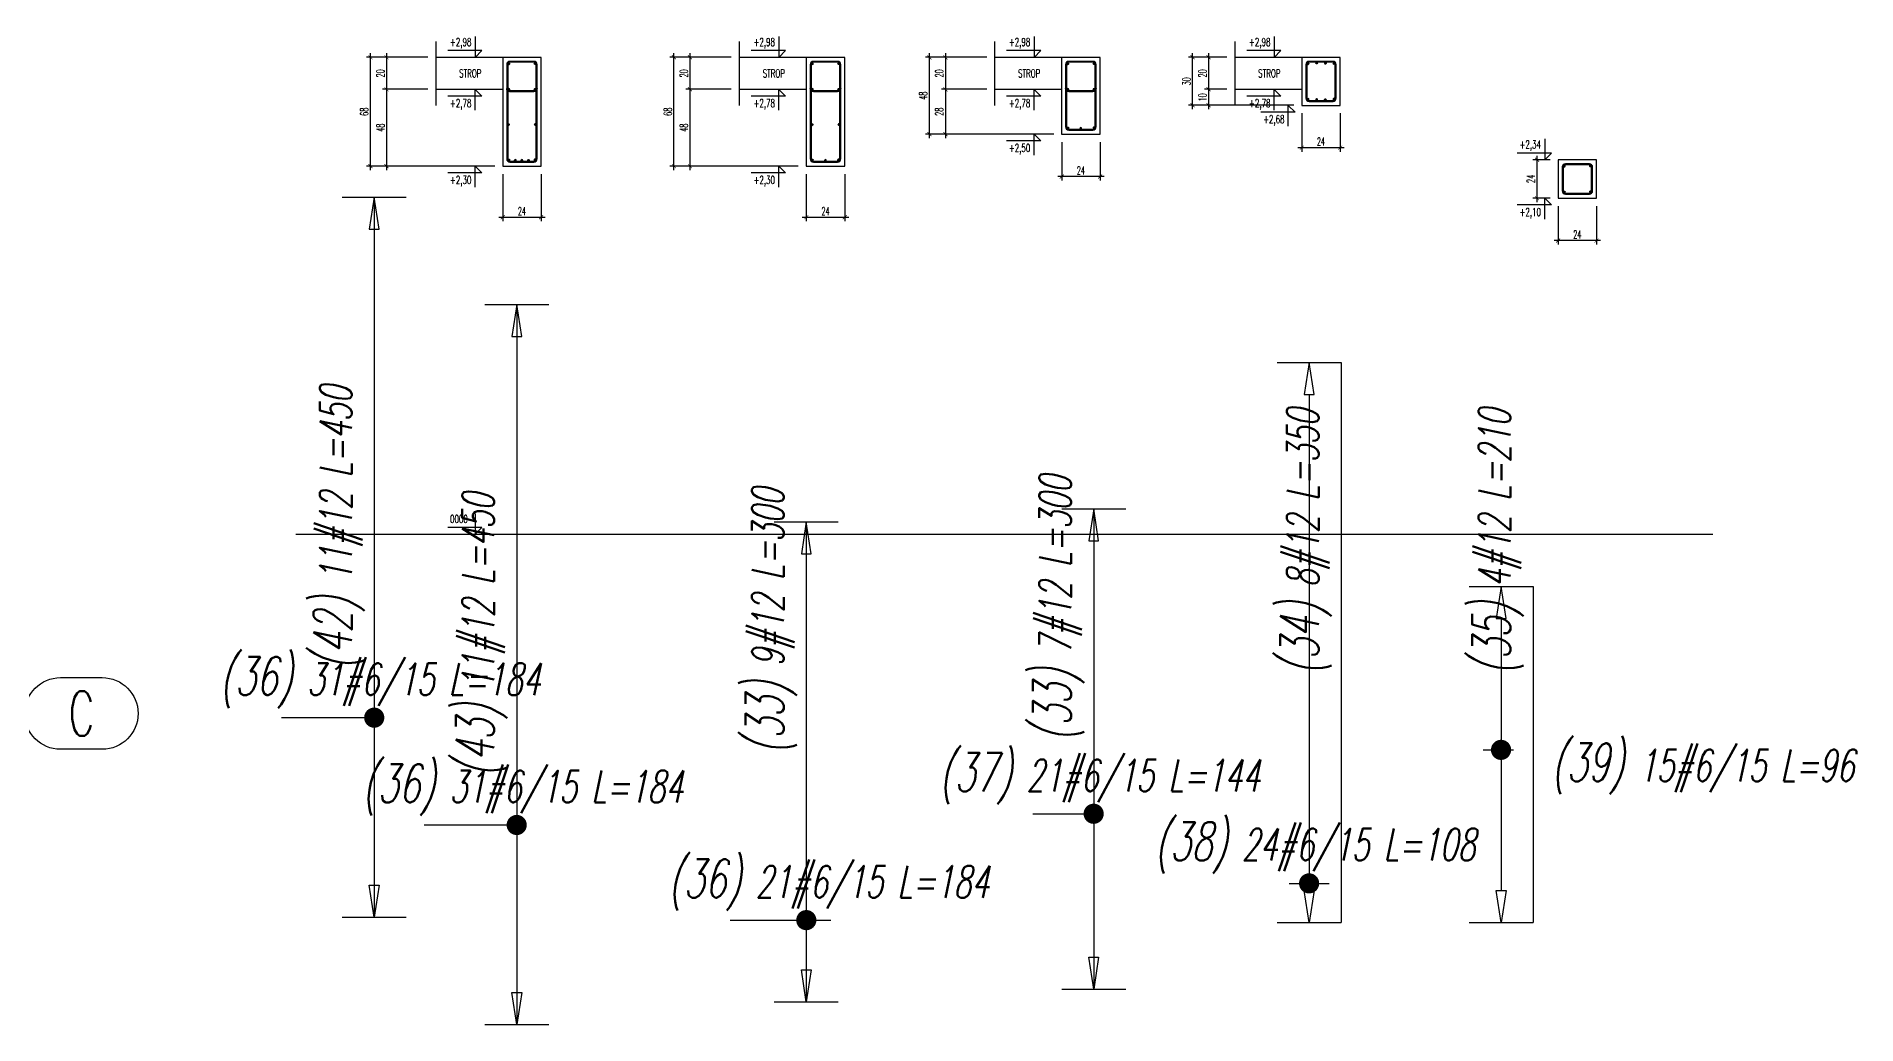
# Model space of a CAD drawing. Header units: millimetres. Extents: x -24587 to 37983, y -70862 to 338.
# Drawn here: x 28432 to 29570, y -55798 to -55180 of the extents above; entities that cross this region are included whole.
import ezdxf
from ezdxf.enums import TextEntityAlignment as Align

# ---------------------------------------------------------------- set-up
doc = ezdxf.new("R2010")
doc.units = ezdxf.units.MM
doc.header["$LTSCALE"] = 50
doc.linetypes.add('CENTER', pattern=[2, 1.25, -0.25, 0.25, -0.25])
doc.linetypes.add('DASHED2', pattern=[9.525, 6.35, -3.175])
doc.layers.get('Defpoints').update_dxf_attribs({"color": 251})
doc.layers.add('__NIEDRUK__', color=54, linetype='Continuous', plot=False)
for name, color, linetype in [('K-LINIA', 254, 'Continuous'), ('K-OSIE', 9, 'CENTER'), ('K-POMOCNICZE', 9, 'DASHED2'), ('K-SCIANY', 2, 'Continuous'), ('K-TEXT 2.4mm', 71, 'Continuous'), ('K-TEXT 2.8mm', 101, 'Continuous'), ('K-TEXT 2mm', 254, 'Continuous'), ('K-UWAGI', 1, 'Continuous'), ('K-WYMIARY', 1, 'Continuous'), ('K-ZBROJ_06', 101, 'Continuous'), ('K-ZBROJ_10', 141, 'Continuous'), ('K-ZBROJ_12', 161, 'Continuous'), ('ZBROJA_PRET', 161, 'Continuous'), ('ZBROJA_ZASIEG', 253, 'Continuous'), ('ZBROJA_ZLICZAC', 125, 'Continuous')]:
    doc.layers.add(name, color=color, linetype=linetype)
doc.styles.add('STYL_ZBROJA', font='romanszb.shx', dxfattribs={"width": 0.65, "oblique": 12})
doc.styles.add('text 2.8mm', font='romans.shx', dxfattribs={"width": 0.65})
doc.styles.add('text 2mm', font='romans.shx', dxfattribs={"width": 0.65})
doc.styles.add('WYM1', font='romanszb.shx', dxfattribs={"width": 0.6})
doc.dimstyles.new('CM100', dxfattribs={"dimscale": 5, "dimtxt": 2, "dimasz": 1, "dimexe": 1, "dimexo": 2, "dimgap": 0.5, "dimtad": 1, "dimrnd": 0.5, "dimdsep": 46, "dimtxsty": 'WYM1', "dimblk": 'OBLIQUE', "dimcen": 0, "dimdle": 1, "dimclrd": 253, "dimclre": 251, "dimclrt": 30, "dimadec": 0, "dimazin": 0, "dimtfac": 1, "dimtix": 1, "dimtmove": 0, "dimatfit": 0, "dimfxl": 1, "dimtfillclr": 256, "dimtolj": 1, "dimarcsym": 0})

# ---------------------------------------------------------------- blocks, each defined once
blk = doc.blocks.new('A$C5f19c05e')
at = {"layer": 'K-TEXT 2.4mm'}
blk.add_lwpolyline([(2650.5, -22.4, -1), (2650.5, 22.4), (2676.6, 22.4, -1), (2676.6, -22.4)], format="xyb", close=True, dxfattribs=at)
at = {"layer": 'K-TEXT 2.8mm', "style": 'text 2.8mm', "width": 0.65}
blk.add_text('C', height=28, dxfattribs=at).set_placement((2663.6, 0), align=Align.MIDDLE_CENTER)
blk = doc.blocks.new('_ArchTick')
at = {"color": 0, "linetype": 'ByBlock', "const_width": 0.15}
blk.add_lwpolyline([(-0.5, -0.5), (0.5, 0.5)], dxfattribs=at)
blk = doc.blocks.new('*D560')
at = {"layer": 'Defpoints', "color": 0, "transparency": 16777216}
for p in [(28723.5, -55261.5), (28747.5, -55261.5), (28747.5, -55293.4)]:
    blk.add_point(p, dxfattribs=at)
at = {"layer": 'K-WYMIARY', "color": 251, "lineweight": -2, "transparency": 16777216}
for p, q in [((28723.5, -55266.5), (28723.5, -55295.9)), ((28747.5, -55266.5), (28747.5, -55295.9))]:
    blk.add_line(p, q, dxfattribs=at)
at = {"layer": 'K-WYMIARY', "color": 253, "lineweight": -2, "transparency": 16777216}
blk.add_line((28721, -55293.4), (28750, -55293.4), dxfattribs=at)
at = {"layer": 'K-WYMIARY', "color": 253, "lineweight": -2, "transparency": 16777216, "xscale": 2.5, "yscale": 2.5, "zscale": 2.5, "rotation": 180}
blk.add_blockref('_ArchTick', (28723.5, -55293.4), dxfattribs=at)
at = {"layer": 'K-WYMIARY', "color": 253, "lineweight": -2, "transparency": 16777216, "xscale": 2.5, "yscale": 2.5, "zscale": 2.5}
blk.add_blockref('_ArchTick', (28747.5, -55293.4), dxfattribs=at)
at = {"layer": 'K-WYMIARY', "color": 30, "transparency": 16777216, "insert": (28735.5, -55289.7), "char_height": 5, "attachment_point": 5, "style": 'WYM1'}
blk.add_mtext('\\A1;24', dxfattribs=at)
blk = doc.blocks.new('*D561')
at = {"layer": 'Defpoints', "color": 0, "transparency": 16777216}
for p in [(28913.2, -55261.5), (28937.2, -55261.5), (28937.2, -55293.4)]:
    blk.add_point(p, dxfattribs=at)
at = {"layer": 'K-WYMIARY', "color": 251, "lineweight": -2, "transparency": 16777216}
for p, q in [((28913.2, -55266.5), (28913.2, -55295.9)), ((28937.2, -55266.5), (28937.2, -55295.9))]:
    blk.add_line(p, q, dxfattribs=at)
at = {"layer": 'K-WYMIARY', "color": 253, "lineweight": -2, "transparency": 16777216}
blk.add_line((28910.7, -55293.4), (28939.7, -55293.4), dxfattribs=at)
at = {"layer": 'K-WYMIARY', "color": 253, "lineweight": -2, "transparency": 16777216, "xscale": 2.5, "yscale": 2.5, "zscale": 2.5, "rotation": 180}
blk.add_blockref('_ArchTick', (28913.2, -55293.4), dxfattribs=at)
at = {"layer": 'K-WYMIARY', "color": 253, "lineweight": -2, "transparency": 16777216, "xscale": 2.5, "yscale": 2.5, "zscale": 2.5}
blk.add_blockref('_ArchTick', (28937.2, -55293.4), dxfattribs=at)
at = {"layer": 'K-WYMIARY', "color": 30, "transparency": 16777216, "insert": (28925.2, -55289.7), "char_height": 5, "attachment_point": 5, "style": 'WYM1'}
blk.add_mtext('\\A1;24', dxfattribs=at)
blk = doc.blocks.new('*D562')
at = {"layer": 'Defpoints', "color": 0, "transparency": 16777216}
for p in [(28640.8, -55193.5), (28681.6, -55193.5), (28723.5, -55261.5)]:
    blk.add_point(p, dxfattribs=at)
at = {"layer": 'K-WYMIARY', "color": 251, "lineweight": -2, "transparency": 16777216}
for p, q in [((28676.6, -55193.5), (28638.3, -55193.5)), ((28718.5, -55261.5), (28638.3, -55261.5))]:
    blk.add_line(p, q, dxfattribs=at)
at = {"layer": 'K-WYMIARY', "color": 253, "lineweight": -2, "transparency": 16777216}
blk.add_line((28640.8, -55264), (28640.8, -55191), dxfattribs=at)
at = {"layer": 'K-WYMIARY', "color": 253, "lineweight": -2, "transparency": 16777216, "xscale": 2.5, "yscale": 2.5, "zscale": 2.5}
for p, rotation in [((28640.8, -55193.5), 90), ((28640.8, -55261.5), 270)]:
    blk.add_blockref('_ArchTick', p, dxfattribs=dict(at, rotation=rotation))
at = {"layer": 'K-WYMIARY', "color": 30, "transparency": 16777216, "insert": (28637, -55227.5), "char_height": 5, "attachment_point": 5, "rotation": 90, "style": 'WYM1'}
blk.add_mtext('\\A1;68', dxfattribs=at)
blk = doc.blocks.new('*D563')
at = {"layer": 'Defpoints', "color": 0, "transparency": 16777216}
for p in [(28681.6, -55193.5), (28650.8, -55213.5), (28681.6, -55213.5)]:
    blk.add_point(p, dxfattribs=at)
at = {"layer": 'K-WYMIARY', "color": 251, "lineweight": -2, "transparency": 16777216}
for p, q in [((28676.6, -55193.5), (28648.3, -55193.5)), ((28676.6, -55213.5), (28648.3, -55213.5))]:
    blk.add_line(p, q, dxfattribs=at)
at = {"layer": 'K-WYMIARY', "color": 253, "lineweight": -2, "transparency": 16777216}
blk.add_line((28650.8, -55191), (28650.8, -55216), dxfattribs=at)
at = {"layer": 'K-WYMIARY', "color": 253, "lineweight": -2, "transparency": 16777216, "xscale": 2.5, "yscale": 2.5, "zscale": 2.5}
for p, rotation in [((28650.8, -55193.5), 90), ((28650.8, -55213.5), 270)]:
    blk.add_blockref('_ArchTick', p, dxfattribs=dict(at, rotation=rotation))
at = {"layer": 'K-WYMIARY', "color": 30, "transparency": 16777216, "insert": (28647, -55203.5), "char_height": 5, "attachment_point": 5, "rotation": 90, "style": 'WYM1'}
blk.add_mtext('\\A1;20', dxfattribs=at)
blk = doc.blocks.new('*D564')
at = {"layer": 'Defpoints', "color": 0, "transparency": 16777216}
for p in [(28681.6, -55213.5), (28650.8, -55261.5), (28723.5, -55261.5)]:
    blk.add_point(p, dxfattribs=at)
at = {"layer": 'K-WYMIARY', "color": 253, "lineweight": -2, "transparency": 16777216}
blk.add_line((28650.8, -55211), (28650.8, -55264), dxfattribs=at)
at = {"layer": 'K-WYMIARY', "color": 251, "lineweight": -2, "transparency": 16777216}
for p, q in [((28676.6, -55213.5), (28648.3, -55213.5)), ((28718.5, -55261.5), (28648.3, -55261.5))]:
    blk.add_line(p, q, dxfattribs=at)
at = {"layer": 'K-WYMIARY', "color": 253, "lineweight": -2, "transparency": 16777216, "xscale": 2.5, "yscale": 2.5, "zscale": 2.5}
for p, rotation in [((28650.8, -55213.5), 90), ((28650.8, -55261.5), 270)]:
    blk.add_blockref('_ArchTick', p, dxfattribs=dict(at, rotation=rotation))
at = {"layer": 'K-WYMIARY', "color": 30, "transparency": 16777216, "insert": (28647, -55237.5), "char_height": 5, "attachment_point": 5, "rotation": 90, "style": 'WYM1'}
blk.add_mtext('\\A1;48', dxfattribs=at)
blk = doc.blocks.new('*D566')
at = {"layer": 'Defpoints', "color": 0, "transparency": 16777216}
for p in [(28830.5, -55193.5), (28871.3, -55193.5), (28913.2, -55261.5)]:
    blk.add_point(p, dxfattribs=at)
at = {"layer": 'K-WYMIARY', "color": 251, "lineweight": -2, "transparency": 16777216}
for p, q in [((28866.3, -55193.5), (28828, -55193.5)), ((28908.2, -55261.5), (28828, -55261.5))]:
    blk.add_line(p, q, dxfattribs=at)
at = {"layer": 'K-WYMIARY', "color": 253, "lineweight": -2, "transparency": 16777216}
blk.add_line((28830.5, -55264), (28830.5, -55191), dxfattribs=at)
at = {"layer": 'K-WYMIARY', "color": 253, "lineweight": -2, "transparency": 16777216, "xscale": 2.5, "yscale": 2.5, "zscale": 2.5}
for p, rotation in [((28830.5, -55193.5), 90), ((28830.5, -55261.5), 270)]:
    blk.add_blockref('_ArchTick', p, dxfattribs=dict(at, rotation=rotation))
at = {"layer": 'K-WYMIARY', "color": 30, "transparency": 16777216, "insert": (28826.7, -55227.5), "char_height": 5, "attachment_point": 5, "rotation": 90, "style": 'WYM1'}
blk.add_mtext('\\A1;68', dxfattribs=at)
blk = doc.blocks.new('*D567')
at = {"layer": 'Defpoints', "color": 0, "transparency": 16777216}
for p in [(28871.3, -55193.5), (28840.5, -55213.5), (28871.3, -55213.5)]:
    blk.add_point(p, dxfattribs=at)
at = {"layer": 'K-WYMIARY', "color": 251, "lineweight": -2, "transparency": 16777216}
for p, q in [((28866.3, -55193.5), (28838, -55193.5)), ((28866.3, -55213.5), (28838, -55213.5))]:
    blk.add_line(p, q, dxfattribs=at)
at = {"layer": 'K-WYMIARY', "color": 253, "lineweight": -2, "transparency": 16777216}
blk.add_line((28840.5, -55191), (28840.5, -55216), dxfattribs=at)
at = {"layer": 'K-WYMIARY', "color": 253, "lineweight": -2, "transparency": 16777216, "xscale": 2.5, "yscale": 2.5, "zscale": 2.5}
for p, rotation in [((28840.5, -55193.5), 90), ((28840.5, -55213.5), 270)]:
    blk.add_blockref('_ArchTick', p, dxfattribs=dict(at, rotation=rotation))
at = {"layer": 'K-WYMIARY', "color": 30, "transparency": 16777216, "insert": (28836.7, -55203.5), "char_height": 5, "attachment_point": 5, "rotation": 90, "style": 'WYM1'}
blk.add_mtext('\\A1;20', dxfattribs=at)
blk = doc.blocks.new('*D565')
at = {"layer": 'Defpoints', "color": 0, "transparency": 16777216}
for p in [(28871.3, -55213.5), (28840.5, -55261.5), (28913.2, -55261.5)]:
    blk.add_point(p, dxfattribs=at)
at = {"layer": 'K-WYMIARY', "color": 253, "lineweight": -2, "transparency": 16777216}
blk.add_line((28840.5, -55211), (28840.5, -55264), dxfattribs=at)
at = {"layer": 'K-WYMIARY', "color": 251, "lineweight": -2, "transparency": 16777216}
for p, q in [((28866.3, -55213.5), (28838, -55213.5)), ((28908.2, -55261.5), (28838, -55261.5))]:
    blk.add_line(p, q, dxfattribs=at)
at = {"layer": 'K-WYMIARY', "color": 253, "lineweight": -2, "transparency": 16777216, "xscale": 2.5, "yscale": 2.5, "zscale": 2.5}
for p, rotation in [((28840.5, -55213.5), 90), ((28840.5, -55261.5), 270)]:
    blk.add_blockref('_ArchTick', p, dxfattribs=dict(at, rotation=rotation))
at = {"layer": 'K-WYMIARY', "color": 30, "transparency": 16777216, "insert": (28836.7, -55237.5), "char_height": 5, "attachment_point": 5, "rotation": 90, "style": 'WYM1'}
blk.add_mtext('\\A1;48', dxfattribs=at)
blk = doc.blocks.new('*D569')
at = {"layer": 'Defpoints', "color": 0, "transparency": 16777216}
for p in [(28990.1, -55193.5), (29030.9, -55193.5), (29072.8, -55241.5)]:
    blk.add_point(p, dxfattribs=at)
at = {"layer": 'K-WYMIARY', "color": 251, "lineweight": -2, "transparency": 16777216}
for p, q in [((29025.9, -55193.5), (28987.6, -55193.5)), ((29067.8, -55241.5), (28987.6, -55241.5))]:
    blk.add_line(p, q, dxfattribs=at)
at = {"layer": 'K-WYMIARY', "color": 253, "lineweight": -2, "transparency": 16777216}
blk.add_line((28990.1, -55244), (28990.1, -55191), dxfattribs=at)
at = {"layer": 'K-WYMIARY', "color": 253, "lineweight": -2, "transparency": 16777216, "xscale": 2.5, "yscale": 2.5, "zscale": 2.5}
for p, rotation in [((28990.1, -55193.5), 90), ((28990.1, -55241.5), 270)]:
    blk.add_blockref('_ArchTick', p, dxfattribs=dict(at, rotation=rotation))
at = {"layer": 'K-WYMIARY', "color": 30, "transparency": 16777216, "insert": (28986.3, -55217.5), "char_height": 5, "attachment_point": 5, "rotation": 90, "style": 'WYM1'}
blk.add_mtext('\\A1;48', dxfattribs=at)
blk = doc.blocks.new('*D570')
at = {"layer": 'Defpoints', "color": 0, "transparency": 16777216}
for p in [(29030.9, -55193.5), (29000.1, -55213.5), (29030.9, -55213.5)]:
    blk.add_point(p, dxfattribs=at)
at = {"layer": 'K-WYMIARY', "color": 251, "lineweight": -2, "transparency": 16777216}
for p, q in [((29025.9, -55193.5), (28997.6, -55193.5)), ((29025.9, -55213.5), (28997.6, -55213.5))]:
    blk.add_line(p, q, dxfattribs=at)
at = {"layer": 'K-WYMIARY', "color": 253, "lineweight": -2, "transparency": 16777216}
blk.add_line((29000.1, -55191), (29000.1, -55216), dxfattribs=at)
at = {"layer": 'K-WYMIARY', "color": 253, "lineweight": -2, "transparency": 16777216, "xscale": 2.5, "yscale": 2.5, "zscale": 2.5}
for p, rotation in [((29000.1, -55193.5), 90), ((29000.1, -55213.5), 270)]:
    blk.add_blockref('_ArchTick', p, dxfattribs=dict(at, rotation=rotation))
at = {"layer": 'K-WYMIARY', "color": 30, "transparency": 16777216, "insert": (28996.3, -55203.5), "char_height": 5, "attachment_point": 5, "rotation": 90, "style": 'WYM1'}
blk.add_mtext('\\A1;20', dxfattribs=at)
blk = doc.blocks.new('*D568')
at = {"layer": 'Defpoints', "color": 0, "transparency": 16777216}
for p in [(29030.9, -55213.5), (29000.1, -55241.5), (29072.8, -55241.5)]:
    blk.add_point(p, dxfattribs=at)
at = {"layer": 'K-WYMIARY', "color": 253, "lineweight": -2, "transparency": 16777216}
blk.add_line((29000.1, -55211), (29000.1, -55244), dxfattribs=at)
at = {"layer": 'K-WYMIARY', "color": 251, "lineweight": -2, "transparency": 16777216}
for p, q in [((29025.9, -55213.5), (28997.6, -55213.5)), ((29067.8, -55241.5), (28997.6, -55241.5))]:
    blk.add_line(p, q, dxfattribs=at)
at = {"layer": 'K-WYMIARY', "color": 253, "lineweight": -2, "transparency": 16777216, "xscale": 2.5, "yscale": 2.5, "zscale": 2.5}
for p, rotation in [((29000.1, -55213.5), 90), ((29000.1, -55241.5), 270)]:
    blk.add_blockref('_ArchTick', p, dxfattribs=dict(at, rotation=rotation))
at = {"layer": 'K-WYMIARY', "color": 30, "transparency": 16777216, "insert": (28996.3, -55227.5), "char_height": 5, "attachment_point": 5, "rotation": 90, "style": 'WYM1'}
blk.add_mtext('\\A1;28', dxfattribs=at)
blk = doc.blocks.new('*D571')
at = {"layer": 'Defpoints', "color": 0, "transparency": 16777216}
for p in [(29072.8, -55241.5), (29096.8, -55241.5), (29072.8, -55268)]:
    blk.add_point(p, dxfattribs=at)
at = {"layer": 'K-WYMIARY', "color": 251, "lineweight": -2, "transparency": 16777216}
for p, q in [((29072.8, -55246.5), (29072.8, -55270.5)), ((29096.8, -55246.5), (29096.8, -55270.5))]:
    blk.add_line(p, q, dxfattribs=at)
at = {"layer": 'K-WYMIARY', "color": 253, "lineweight": -2, "transparency": 16777216}
blk.add_line((29099.3, -55268), (29070.3, -55268), dxfattribs=at)
at = {"layer": 'K-WYMIARY', "color": 253, "lineweight": -2, "transparency": 16777216, "xscale": 2.5, "yscale": 2.5, "zscale": 2.5, "rotation": 180}
blk.add_blockref('_ArchTick', (29072.8, -55268), dxfattribs=at)
at = {"layer": 'K-WYMIARY', "color": 253, "lineweight": -2, "transparency": 16777216, "xscale": 2.5, "yscale": 2.5, "zscale": 2.5}
blk.add_blockref('_ArchTick', (29096.8, -55268), dxfattribs=at)
at = {"layer": 'K-WYMIARY', "color": 30, "transparency": 16777216, "insert": (29084.8, -55264.2), "char_height": 5, "attachment_point": 5, "style": 'WYM1'}
blk.add_mtext('\\A1;24', dxfattribs=at)
blk = doc.blocks.new('A$C392df230')
h = blk.add_hatch()
h.set_pattern_fill('ANGLE', color=256, scale=0.025)
h.set_pattern_definition([(360, (-2880.4701, 5517.13781), (-5e-64, 0.174625), [0.127, -0.047625]), (90, (-2880.4701, 5517.13781), (-0.174625, 1e-17), [0.127, -0.047625])])
h.paths.add_polyline_path([(0.5, 0, 1), (-0.5, 0, 1)])
blk.add_circle((0, 0), 0.5)
blk = doc.blocks.new('*D575')
at = {"layer": 'Defpoints', "color": 0, "transparency": 16777216}
for p in [(29154.6, -55193.5), (29181, -55193.5), (29222.8, -55223.5)]:
    blk.add_point(p, dxfattribs=at)
at = {"layer": 'K-WYMIARY', "color": 251, "lineweight": -2, "transparency": 16777216}
for p, q in [((29176, -55193.5), (29152.1, -55193.5)), ((29217.8, -55223.5), (29152.1, -55223.5))]:
    blk.add_line(p, q, dxfattribs=at)
at = {"layer": 'K-WYMIARY', "color": 253, "lineweight": -2, "transparency": 16777216}
blk.add_line((29154.6, -55226), (29154.6, -55191), dxfattribs=at)
at = {"layer": 'K-WYMIARY', "color": 253, "lineweight": -2, "transparency": 16777216, "xscale": 2.5, "yscale": 2.5, "zscale": 2.5}
for p, rotation in [((29154.6, -55193.5), 90), ((29154.6, -55223.5), 270)]:
    blk.add_blockref('_ArchTick', p, dxfattribs=dict(at, rotation=rotation))
at = {"layer": 'K-WYMIARY', "color": 30, "transparency": 16777216, "insert": (29150.8, -55208.5), "char_height": 5, "attachment_point": 5, "rotation": 90, "style": 'WYM1'}
blk.add_mtext('\\A1;30', dxfattribs=at)
blk = doc.blocks.new('*D576')
at = {"layer": 'Defpoints', "color": 0, "transparency": 16777216}
for p in [(29181, -55193.5), (29164.6, -55213.5), (29181, -55213.5)]:
    blk.add_point(p, dxfattribs=at)
at = {"layer": 'K-WYMIARY', "color": 251, "lineweight": -2, "transparency": 16777216}
for p, q in [((29176, -55193.5), (29162.1, -55193.5)), ((29176, -55213.5), (29162.1, -55213.5))]:
    blk.add_line(p, q, dxfattribs=at)
at = {"layer": 'K-WYMIARY', "color": 253, "lineweight": -2, "transparency": 16777216}
blk.add_line((29164.6, -55191), (29164.6, -55216), dxfattribs=at)
at = {"layer": 'K-WYMIARY', "color": 253, "lineweight": -2, "transparency": 16777216, "xscale": 2.5, "yscale": 2.5, "zscale": 2.5}
for p, rotation in [((29164.6, -55193.5), 90), ((29164.6, -55213.5), 270)]:
    blk.add_blockref('_ArchTick', p, dxfattribs=dict(at, rotation=rotation))
at = {"layer": 'K-WYMIARY', "color": 30, "transparency": 16777216, "insert": (29160.8, -55203.5), "char_height": 5, "attachment_point": 5, "rotation": 90, "style": 'WYM1'}
blk.add_mtext('\\A1;20', dxfattribs=at)
blk = doc.blocks.new('*D573')
at = {"layer": 'Defpoints', "color": 0, "transparency": 16777216}
for p in [(29181, -55213.5), (29164.6, -55223.5), (29222.8, -55223.5)]:
    blk.add_point(p, dxfattribs=at)
at = {"layer": 'K-WYMIARY', "color": 253, "lineweight": -2, "transparency": 16777216}
blk.add_line((29164.6, -55211), (29164.6, -55226), dxfattribs=at)
at = {"layer": 'K-WYMIARY', "color": 251, "lineweight": -2, "transparency": 16777216}
for p, q in [((29176, -55213.5), (29162.1, -55213.5)), ((29217.8, -55223.5), (29162.1, -55223.5))]:
    blk.add_line(p, q, dxfattribs=at)
at = {"layer": 'K-WYMIARY', "color": 253, "lineweight": -2, "transparency": 16777216, "xscale": 2.5, "yscale": 2.5, "zscale": 2.5}
for p, rotation in [((29164.6, -55213.5), 90), ((29164.6, -55223.5), 270)]:
    blk.add_blockref('_ArchTick', p, dxfattribs=dict(at, rotation=rotation))
at = {"layer": 'K-WYMIARY', "color": 30, "transparency": 16777216, "insert": (29160.8, -55218.5), "char_height": 5, "attachment_point": 5, "rotation": 90, "style": 'WYM1'}
blk.add_mtext('\\A1;10', dxfattribs=at)
blk = doc.blocks.new('*D574')
at = {"layer": 'Defpoints', "color": 0, "transparency": 16777216}
for p in [(29222.8, -55223.5), (29246.8, -55223.5), (29222.8, -55250)]:
    blk.add_point(p, dxfattribs=at)
at = {"layer": 'K-WYMIARY', "color": 251, "lineweight": -2, "transparency": 16777216}
for p, q in [((29222.8, -55228.5), (29222.8, -55252.5)), ((29246.8, -55228.5), (29246.8, -55252.5))]:
    blk.add_line(p, q, dxfattribs=at)
at = {"layer": 'K-WYMIARY', "color": 253, "lineweight": -2, "transparency": 16777216}
blk.add_line((29249.3, -55250), (29220.3, -55250), dxfattribs=at)
at = {"layer": 'K-WYMIARY', "color": 253, "lineweight": -2, "transparency": 16777216, "xscale": 2.5, "yscale": 2.5, "zscale": 2.5, "rotation": 180}
blk.add_blockref('_ArchTick', (29222.8, -55250), dxfattribs=at)
at = {"layer": 'K-WYMIARY', "color": 253, "lineweight": -2, "transparency": 16777216, "xscale": 2.5, "yscale": 2.5, "zscale": 2.5}
blk.add_blockref('_ArchTick', (29246.8, -55250), dxfattribs=at)
at = {"layer": 'K-WYMIARY', "color": 30, "transparency": 16777216, "insert": (29234.8, -55246.2), "char_height": 5, "attachment_point": 5, "style": 'WYM1'}
blk.add_mtext('\\A1;24', dxfattribs=at)
blk = doc.blocks.new('*D582')
at = {"layer": 'Defpoints', "color": 0, "transparency": 16777216}
for p in [(29383, -55281.5), (29407, -55281.5), (29383, -55308)]:
    blk.add_point(p, dxfattribs=at)
at = {"layer": 'K-WYMIARY', "color": 251, "lineweight": -2, "transparency": 16777216}
for p, q in [((29383, -55286.5), (29383, -55310.5)), ((29407, -55286.5), (29407, -55310.5))]:
    blk.add_line(p, q, dxfattribs=at)
at = {"layer": 'K-WYMIARY', "color": 253, "lineweight": -2, "transparency": 16777216}
blk.add_line((29409.5, -55308), (29380.5, -55308), dxfattribs=at)
at = {"layer": 'K-WYMIARY', "color": 253, "lineweight": -2, "transparency": 16777216, "xscale": 2.5, "yscale": 2.5, "zscale": 2.5, "rotation": 180}
blk.add_blockref('_ArchTick', (29383, -55308), dxfattribs=at)
at = {"layer": 'K-WYMIARY', "color": 253, "lineweight": -2, "transparency": 16777216, "xscale": 2.5, "yscale": 2.5, "zscale": 2.5}
blk.add_blockref('_ArchTick', (29407, -55308), dxfattribs=at)
at = {"layer": 'K-WYMIARY', "color": 30, "transparency": 16777216, "insert": (29395, -55304.2), "char_height": 5, "attachment_point": 5, "style": 'WYM1'}
blk.add_mtext('\\A1;24', dxfattribs=at)
blk = doc.blocks.new('*D583')
at = {"layer": 'Defpoints', "color": 0, "transparency": 16777216}
for p in [(29383, -55257.5), (29369.8, -55281.5), (29383, -55281.5)]:
    blk.add_point(p, dxfattribs=at)
at = {"layer": 'K-WYMIARY', "color": 253, "lineweight": -2, "transparency": 16777216}
blk.add_line((29369.8, -55255), (29369.8, -55284), dxfattribs=at)
at = {"layer": 'K-WYMIARY', "color": 251, "lineweight": -2, "transparency": 16777216}
for p, q in [((29378, -55257.5), (29367.3, -55257.5)), ((29378, -55281.5), (29367.3, -55281.5))]:
    blk.add_line(p, q, dxfattribs=at)
at = {"layer": 'K-WYMIARY', "color": 253, "lineweight": -2, "transparency": 16777216, "xscale": 2.5, "yscale": 2.5, "zscale": 2.5}
for p, rotation in [((29369.8, -55257.5), 90), ((29369.8, -55281.5), 270)]:
    blk.add_blockref('_ArchTick', p, dxfattribs=dict(at, rotation=rotation))
at = {"layer": 'K-WYMIARY', "color": 30, "transparency": 16777216, "insert": (29366, -55269.5), "char_height": 5, "attachment_point": 5, "rotation": 90, "style": 'WYM1'}
blk.add_mtext('\\A1;24', dxfattribs=at)

msp = doc.modelspace()

# ---------------------------------------------------------------- linework, layer by layer
at = {"layer": '__NIEDRUK__'}
for points in [[(28727.985, -55258.428), (28742.985, -55258.428, 0.41421356), (28744.385, -55257.028), (28744.385, -55198.028, 0.41421356), (28742.985, -55196.628), (28727.985, -55196.628, 0.41421356), (28726.585, -55198.028), (28726.585, -55257.028, 0.41421356)], [(28917.68, -55258.428), (28932.68, -55258.428, 0.41421356), (28934.08, -55257.028), (28934.08, -55198.028, 0.41421356), (28932.68, -55196.628), (28917.68, -55196.628, 0.41421356), (28916.28, -55198.028), (28916.28, -55257.028, 0.41421356)], [(29077.257, -55238.428), (29092.257, -55238.428, 0.41421356), (29093.657, -55237.028), (29093.657, -55198.028, 0.41421356), (29092.257, -55196.628), (29077.257, -55196.628, 0.41421356), (29075.857, -55198.028), (29075.857, -55237.028, 0.41421356)], [(29227.334, -55220.428), (29242.334, -55220.428, 0.41421356), (29243.734, -55219.028), (29243.734, -55198.028, 0.41421356), (29242.334, -55196.628), (29227.334, -55196.628, 0.41421356), (29225.934, -55198.028), (29225.934, -55219.028, 0.41421356)], [(29387.543, -55278.428), (29402.543, -55278.428, 0.41421356), (29403.943, -55277.028), (29403.943, -55262.028, 0.41421356), (29402.543, -55260.628), (29387.543, -55260.628, 0.41421356), (29386.143, -55262.028), (29386.143, -55277.028, 0.41421356)]]:
    msp.add_lwpolyline(points, format="xyb", close=True, dxfattribs=at)
for points in [[(28744.985, -55213.028, -0.41421356), (28742.985, -55215.028), (28727.985, -55215.028, -0.41421356), (28725.985, -55213.028)], [(28744.385, -55213.028, -0.41421356), (28742.985, -55214.428), (28727.985, -55214.428, -0.41421356), (28726.585, -55213.028)], [(28934.68, -55213.028, -0.41421356), (28932.68, -55215.028), (28917.68, -55215.028, -0.41421356), (28915.68, -55213.028)], [(28934.08, -55213.028, -0.41421356), (28932.68, -55214.428), (28917.68, -55214.428, -0.41421356), (28916.28, -55213.028)], [(29094.257, -55213.028, -0.41421356), (29092.257, -55215.028), (29077.257, -55215.028, -0.41421356), (29075.257, -55213.028)], [(29093.657, -55213.028, -0.41421356), (29092.257, -55214.428), (29077.257, -55214.428, -0.41421356), (29075.857, -55213.028)]]:
    msp.add_lwpolyline(points, format="xyb", dxfattribs=at)
at = {"layer": 'K-LINIA'}
for points in [[(28723.485, -55193.528), (28681.605, -55193.528)], [(28913.18, -55193.528), (28871.3, -55193.528)], [(29072.757, -55193.528), (29030.877, -55193.528)], [(29222.834, -55193.528), (29180.954, -55193.528)], [(28723.485, -55213.528), (28681.605, -55213.528)], [(28913.18, -55213.528), (28871.3, -55213.528)], [(29072.757, -55213.528), (29030.877, -55213.528)], [(29222.834, -55213.528), (29180.954, -55213.528)]]:
    msp.add_lwpolyline(points, dxfattribs=at)
at = {"layer": 'K-POMOCNICZE'}
for points in [[(28681.605, -55183.528), (28681.605, -55223.528)], [(28871.3, -55183.528), (28871.3, -55223.528)], [(29030.877, -55183.528), (29030.877, -55223.528)], [(29180.954, -55183.528), (29180.954, -55223.528)]]:
    msp.add_lwpolyline(points, dxfattribs=at)
at = {"layer": 'K-SCIANY'}
for points in [[(28723.485, -55261.528), (28747.485, -55261.528), (28747.485, -55193.528), (28723.485, -55193.528)], [(28913.18, -55261.528), (28937.18, -55261.528), (28937.18, -55193.528), (28913.18, -55193.528)], [(29072.757, -55241.528), (29096.757, -55241.528), (29096.757, -55193.528), (29072.757, -55193.528)], [(29222.834, -55223.528), (29246.834, -55223.528), (29246.834, -55193.528), (29222.834, -55193.528)], [(29383.043, -55281.528), (29407.043, -55281.528), (29407.043, -55257.528), (29383.043, -55257.528)]]:
    msp.add_lwpolyline(points, close=True, dxfattribs=at)
at = {"layer": 'K-TEXT 2mm', "lineweight": -2}
for points in [[(28706.247, -55180.444), (28706.247, -55193.528), (28710.44, -55189.335), (28689.095, -55189.335)], [(28895.942, -55180.444), (28895.942, -55193.528), (28900.135, -55189.335), (28878.791, -55189.335)], [(29055.518, -55180.444), (29055.518, -55193.528), (29059.711, -55189.335), (29038.367, -55189.335)], [(29205.596, -55180.444), (29205.596, -55193.528), (29209.789, -55189.335), (29188.444, -55189.335)], [(28706.247, -55226.613), (28706.247, -55213.528), (28710.44, -55217.721), (28689.095, -55217.721)], [(28895.942, -55226.613), (28895.942, -55213.528), (28900.135, -55217.721), (28878.791, -55217.721)], [(29055.518, -55226.613), (29055.518, -55213.528), (29059.711, -55217.721), (29038.367, -55217.721)], [(29205.596, -55226.613), (29205.596, -55213.528), (29209.789, -55217.721), (29188.444, -55217.721)], [(29214.392, -55236.613), (29214.392, -55223.528), (29218.585, -55227.721), (29197.241, -55227.721)], [(29055.518, -55254.613), (29055.518, -55241.528), (29059.711, -55245.721), (29038.367, -55245.721)], [(29374.601, -55244.444), (29374.601, -55257.528), (29378.794, -55253.335), (29357.45, -55253.335)], [(28706.247, -55274.613), (28706.247, -55261.528), (28710.44, -55265.721), (28689.095, -55265.721)], [(28895.942, -55274.613), (28895.942, -55261.528), (28900.135, -55265.721), (28878.791, -55265.721)], [(29374.601, -55294.613), (29374.601, -55281.528), (29378.794, -55285.721), (29357.45, -55285.721)], [(28706.247, -55478.444), (28706.247, -55491.528), (28710.44, -55487.335), (28689.095, -55487.335)]]:
    msp.add_lwpolyline(points, dxfattribs=at)
at = {"layer": 'K-UWAGI'}
msp.add_line((28594.171, -55491.528), (29479.66, -55491.528), dxfattribs=at)
at = {"layer": 'K-ZBROJ_06'}
for points in [[(28727.985, -55259.028), (28742.985, -55259.028, 0.41421356), (28744.985, -55257.028), (28744.985, -55198.028, 0.41421356), (28742.985, -55196.028), (28727.985, -55196.028, 0.41421356), (28725.985, -55198.028), (28725.985, -55257.028, 0.41421356)], [(28917.68, -55259.028), (28932.68, -55259.028, 0.41421356), (28934.68, -55257.028), (28934.68, -55198.028, 0.41421356), (28932.68, -55196.028), (28917.68, -55196.028, 0.41421356), (28915.68, -55198.028), (28915.68, -55257.028, 0.41421356)], [(29077.257, -55239.028), (29092.257, -55239.028, 0.41421356), (29094.257, -55237.028), (29094.257, -55198.028, 0.41421356), (29092.257, -55196.028), (29077.257, -55196.028, 0.41421356), (29075.257, -55198.028), (29075.257, -55237.028, 0.41421356)], [(29227.334, -55221.028), (29242.334, -55221.028, 0.41421356), (29244.334, -55219.028), (29244.334, -55198.028, 0.41421356), (29242.334, -55196.028), (29227.334, -55196.028, 0.41421356), (29225.334, -55198.028), (29225.334, -55219.028, 0.41421356)], [(29387.543, -55279.028), (29402.543, -55279.028, 0.41421356), (29404.543, -55277.028), (29404.543, -55262.028, 0.41421356), (29402.543, -55260.028), (29387.543, -55260.028, 0.41421356), (29385.543, -55262.028), (29385.543, -55277.028, 0.41421356)]]:
    msp.add_lwpolyline(points, format="xyb", close=True, dxfattribs=at)
at = {"layer": 'ZBROJA_PRET'}
for p, q in [((28643.177, -55280.78), (28643.177, -55730.78)), ((28732.223, -55347.84), (28732.223, -55797.84)), ((29247.387, -55384.076), (29247.387, -55734.076)), ((28913.189, -55483.645), (28913.189, -55783.645)), ((29092.769, -55475.661), (29092.769, -55775.661)), ((29367.337, -55524.076), (29367.337, -55734.076)), ((28585.244, -55606.075), (28648.244, -55606.075)), ((29336.111, -55626.198), (29355.111, -55626.198)), ((29054.835, -55666.133), (29097.835, -55666.133)), ((28674.29, -55673.134), (28737.29, -55673.134)), ((29214.843, -55709.61), (29239.843, -55709.61)), ((28865.578, -55732.585), (28928.578, -55732.585))]:
    msp.add_line(p, q, dxfattribs=at)
at = {"layer": 'ZBROJA_ZASIEG'}
for p, q in [((28623.177, -55280.78), (28663.177, -55280.78)), ((28712.223, -55347.84), (28752.223, -55347.84)), ((29207.387, -55384.076), (29247.387, -55384.076)), ((28893.189, -55483.645), (28933.189, -55483.645)), ((29072.769, -55475.661), (29112.769, -55475.661)), ((29327.337, -55524.076), (29367.337, -55524.076)), ((28623.177, -55730.78), (28663.177, -55730.78)), ((29207.387, -55734.076), (29247.387, -55734.076)), ((29327.337, -55734.076), (29367.337, -55734.076)), ((29072.769, -55775.661), (29112.769, -55775.661)), ((28893.189, -55783.645), (28933.189, -55783.645)), ((28712.223, -55797.84), (28752.223, -55797.84))]:
    msp.add_line(p, q, dxfattribs=at)
for points in [[(28643.177, -55300.78), (28646.277, -55300.78), (28643.177, -55280.78), (28640.077, -55300.78), (28643.177, -55300.78), (28643.177, -55710.78), (28646.277, -55710.78), (28643.177, -55730.78), (28640.077, -55710.78), (28643.177, -55710.78)], [(28732.223, -55367.84), (28735.323, -55367.84), (28732.223, -55347.84), (28729.123, -55367.84), (28732.223, -55367.84), (28732.223, -55777.84), (28735.323, -55777.84), (28732.223, -55797.84), (28729.123, -55777.84), (28732.223, -55777.84)], [(29227.387, -55404.076), (29230.487, -55404.076), (29227.387, -55384.076), (29224.287, -55404.076), (29227.387, -55404.076), (29227.387, -55714.076), (29230.487, -55714.076), (29227.387, -55734.076), (29224.287, -55714.076), (29227.387, -55714.076)], [(28913.189, -55503.645), (28916.289, -55503.645), (28913.189, -55483.645), (28910.089, -55503.645), (28913.189, -55503.645), (28913.189, -55763.645), (28916.289, -55763.645), (28913.189, -55783.645), (28910.089, -55763.645), (28913.189, -55763.645)], [(29092.769, -55495.661), (29095.869, -55495.661), (29092.769, -55475.661), (29089.669, -55495.661), (29092.769, -55495.661), (29092.769, -55755.661), (29095.869, -55755.661), (29092.769, -55775.661), (29089.669, -55755.661), (29092.769, -55755.661)], [(29347.337, -55544.076), (29350.437, -55544.076), (29347.337, -55524.076), (29344.237, -55544.076), (29347.337, -55544.076), (29347.337, -55714.076), (29350.437, -55714.076), (29347.337, -55734.076), (29344.237, -55714.076), (29347.337, -55714.076)]]:
    msp.add_lwpolyline(points, dxfattribs=at)
at = {"layer": 'ZBROJA_ZASIEG', "const_width": 6.3}
for points in [[(28640.027, -55606.075, 1), (28646.327, -55606.075, 1)], [(29344.187, -55626.198, 1), (29350.487, -55626.198, 1)], [(29089.619, -55666.133, 1), (29095.919, -55666.133, 1)], [(28729.073, -55673.134, 1), (28735.373, -55673.134, 1)], [(29224.237, -55709.61, 1), (29230.537, -55709.61, 1)], [(28910.039, -55732.585, 1), (28916.339, -55732.585, 1)]]:
    msp.add_lwpolyline(points, format="xyb", close=True, dxfattribs=at)

# ---------------------------------------------------------------- block references
at = {"layer": 'K-OSIE'}
msp.add_blockref('A$C5f19c05e', (25796.64, -55603.46), dxfattribs=at)
at = {"layer": 'K-ZBROJ_10', "xscale": -1, "rotation": 180}
msp.add_blockref('A$C392df230', (28916.78, -55235.53), dxfattribs=at)
at = {"layer": 'K-ZBROJ_10', "rotation": 180}
msp.add_blockref('A$C392df230', (28933.58, -55235.53), dxfattribs=at)
at = {"layer": 'K-ZBROJ_12', "xscale": -1, "rotation": 180}
for p in [(28727.314, -55197.469), (28917.009, -55197.469), (29076.585, -55197.469), (29226.663, -55197.469), (29237.558, -55197.128), (28727.314, -55213.471), (28917.009, -55213.471), (29076.585, -55213.471), (28727.085, -55235.53), (29386.872, -55261.469)]:
    msp.add_blockref('A$C392df230', p, dxfattribs=at)
at = {"layer": 'K-ZBROJ_12', "rotation": 180}
for p in [(28743.656, -55197.469), (28933.352, -55197.469), (29092.928, -55197.469), (29232.11, -55197.128), (29243.005, -55197.469), (28743.656, -55213.471), (28933.352, -55213.471), (29092.928, -55213.471), (28743.885, -55235.53), (29403.214, -55261.469)]:
    msp.add_blockref('A$C392df230', p, dxfattribs=at)
at = {"layer": 'K-ZBROJ_12'}
for p in [(29226.663, -55219.588), (29237.558, -55219.928), (29076.585, -55237.588), (28727.314, -55257.588), (28739.571, -55257.928), (28917.009, -55257.588), (29386.872, -55277.588)]:
    msp.add_blockref('A$C392df230', p, dxfattribs=at)
at = {"layer": 'K-ZBROJ_12', "xscale": -1}
for p in [(29232.11, -55219.928), (29243.005, -55219.588), (29084.757, -55237.928), (29092.928, -55237.588), (28731.4, -55257.928), (28735.485, -55257.928), (28743.656, -55257.588), (28925.18, -55257.928), (28933.352, -55257.588), (29403.214, -55277.588)]:
    msp.add_blockref('A$C392df230', p, dxfattribs=at)

# ---------------------------------------------------------------- texts
at = {"layer": 'K-TEXT 2mm', "lineweight": -2, "style": 'text 2mm', "width": 0.65}
for s, p in [('+2,98', (28690.534, -55186.449)), ('+2,98', (28880.229, -55186.449)), ('+2,98', (29039.806, -55186.449)), ('+2,98', (29189.883, -55186.449)), ('STROP', (28696.234, -55206.036)), ('STROP', (28885.929, -55206.036)), ('STROP', (29045.505, -55206.036)), ('STROP', (29195.583, -55206.036)), ('+2,78', (28690.534, -55224.655)), ('+2,78', (28880.229, -55224.655)), ('+2,78', (29039.806, -55224.655)), ('+2,78', (29189.883, -55224.655)), ('+2,68', (29198.679, -55234.655)), ('+2,34', (29358.889, -55250.449)), ('+2,50', (29039.806, -55252.655)), ('+2,30', (28690.534, -55272.655)), ('+2,30', (28880.229, -55272.655)), ('+2,10', (29358.889, -55292.655)), ('0000', (28690.534, -55484.449))]:
    msp.add_text(s, height=5, dxfattribs=at).set_placement(p)
at = {"layer": 'ZBROJA_ZLICZAC', "char_height": 20, "attachment_point": 7, "rotation": 90, "style": 'STYL_ZBROJA'}
for s, insert in [('\\H24;\\C71;\\H20;\\C256;\\H24;\\C71;(42)\\H20;\\C256; 11#12 L=450', (28637.177, -55575.78)), ('\\H24;\\C71;\\H20;\\C256;\\H24;\\C71;(34)\\H20;\\C256; 8#12 L=350', (29241.387, -55579.076)), ('\\H24;\\C71;\\H20;\\C256;\\H24;\\C71;(35)\\H20;\\C256; 4#12 L=210', (29361.337, -55579.076)), ('\\H24;\\C71;\\H20;\\C256;\\H24;\\C71;(33)\\H20;\\C256; 7#12 L=300', (29086.769, -55620.661)), ('\\H24;\\C71;\\H20;\\C256;\\H24;\\C71;(43)\\H20;\\C256; 11#12 L=450', (28726.223, -55642.84)), ('\\H24;\\C71;\\H20;\\C256;\\H24;\\C71;(33)\\H20;\\C256; 9#12 L=300', (28907.189, -55628.645))]:
    msp.add_mtext(s, dxfattribs=dict(at, insert=insert))
at = {"layer": 'ZBROJA_ZLICZAC', "char_height": 20, "attachment_point": 7, "style": 'STYL_ZBROJA'}
for s, insert in [('\\H24;\\C71;\\H20;\\C256;\\H24;\\C71;(36)\\H20;\\C256; 31#6/15 L=184', (28546.744, -55600.075)), ('\\H24;\\C71;\\H20;\\C256;\\H24;\\C71;(39)\\H20;\\C256; 15#6/15 L=96', (29378.897, -55653.946)), ('\\H24;\\C71;\\H20;\\C256;\\H24;\\C71;(36)\\H20;\\C256; 31#6/15 L=184', (28635.79, -55667.134)), ('\\H24;\\C71;\\H20;\\C256;\\H24;\\C71;(37)\\H20;\\C256; 21#6/15 L=144', (28996.335, -55660.133)), ('\\H24;\\C71;\\H20;\\C256;\\H24;\\C71;(38)\\H20;\\C256; 24#6/15 L=108', (29130.953, -55703.37)), ('\\H24;\\C71;\\H20;\\C256;\\H24;\\C71;(36)\\H20;\\C256; 21#6/15 L=184', (28827.078, -55726.585))]:
    msp.add_mtext(s, dxfattribs=dict(at, insert=insert))

# ---------------------------------------------------------------- dimensions: what is measured, and where the dimension line sits
at = {"layer": 'K-WYMIARY'}
for base, p1, p2, override, picture, middle in [((28640.787, -55193.528), (28723.485, -55261.528), (28681.605, -55193.528), {"dimscale": 2.5, "dimblk": 'ArchTick'}, '*D562', (28637.037, -55227.528)), ((28650.787, -55213.528), (28681.605, -55193.528), (28681.605, -55213.528), {"dimscale": 2.5, "dimblk": 'ArchTick'}, '*D563', (28647.037, -55203.528)), ((28830.482, -55193.528), (28913.18, -55261.528), (28871.3, -55193.528), {"dimscale": 2.5, "dimblk": 'ArchTick'}, '*D566', (28826.732, -55227.528)), ((28840.482, -55213.528), (28871.3, -55193.528), (28871.3, -55213.528), {"dimscale": 2.5, "dimblk": 'ArchTick'}, '*D567', (28836.732, -55203.528)), ((28990.058, -55193.528), (29072.757, -55241.528), (29030.877, -55193.528), {"dimscale": 2.5, "dimblk": 'ArchTick'}, '*D569', (28986.308, -55217.528)), ((29000.058, -55213.528), (29030.877, -55193.528), (29030.877, -55213.528), {"dimscale": 2.5, "dimblk": 'ArchTick'}, '*D570', (28996.308, -55203.528)), ((29154.588, -55193.528), (29222.834, -55223.528), (29180.954, -55193.528), {"dimscale": 2.5, "dimblk": 'ArchTick'}, '*D575', (29150.838, -55208.528)), ((29164.588, -55213.528), (29180.954, -55193.528), (29180.954, -55213.528), {"dimscale": 2.5, "dimblk": 'ArchTick'}, '*D576', (29160.838, -55203.528)), ((28650.787, -55261.528), (28681.605, -55213.528), (28723.485, -55261.528), {"dimscale": 2.5, "dimblk": 'ArchTick', "dimtmove": 1}, '*D564', (28647.037, -55237.528)), ((28840.482, -55261.528), (28871.3, -55213.528), (28913.18, -55261.528), {"dimscale": 2.5, "dimblk": 'ArchTick', "dimtmove": 1}, '*D565', (28836.732, -55237.528)), ((29000.058, -55241.528), (29030.877, -55213.528), (29072.757, -55241.528), {"dimscale": 2.5, "dimblk": 'ArchTick', "dimtmove": 1}, '*D568', (28996.308, -55227.528)), ((29164.588, -55223.528), (29180.954, -55213.528), (29222.834, -55223.528), {"dimscale": 2.5, "dimblk": 'ArchTick', "dimtmove": 1}, '*D573', (29160.838, -55218.528)), ((29369.76, -55281.528), (29383.043, -55257.528), (29383.043, -55281.528), {"dimscale": 2.5, "dimblk": 'ArchTick'}, '*D583', (29366.01, -55269.528))]:
    dim = msp.add_linear_dim(base=base, p1=p1, p2=p2, angle=90, dimstyle='CM100', override=override, dxfattribs=at)
    dim.commit()
    dim.dimension.update_dxf_attribs({"geometry": picture, "text_midpoint": middle})
for base, p1, p2, picture, middle in [((29222.834, -55249.964), (29246.834, -55223.528), (29222.834, -55223.528), '*D574', (29234.834, -55246.214)), ((29072.757, -55267.964), (29096.757, -55241.528), (29072.757, -55241.528), '*D571', (29084.757, -55264.214)), ((28747.485, -55293.414), (28723.485, -55261.528), (28747.485, -55261.528), '*D560', (28735.485, -55289.664)), ((28937.18, -55293.414), (28913.18, -55261.528), (28937.18, -55261.528), '*D561', (28925.18, -55289.664)), ((29383.043, -55307.964), (29407.043, -55281.528), (29383.043, -55281.528), '*D582', (29395.043, -55304.214))]:
    dim = msp.add_linear_dim(base=base, p1=p1, p2=p2, dimstyle='CM100', override={"dimscale": 2.5, "dimblk": 'ArchTick'}, dxfattribs=at)
    dim.commit()
    dim.dimension.update_dxf_attribs({"geometry": picture, "text_midpoint": middle})

doc.saveas('drawing.dxf')
